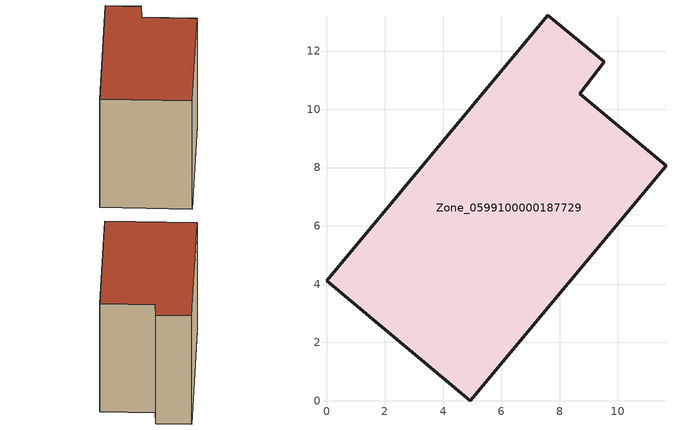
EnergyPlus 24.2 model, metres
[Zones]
Zone_0599100000187729
 floor ground (C_G): 0,4.12 7.59,13.22 9.54,11.64 8.69,10.53 11.65,8.06 4.93,0 z0
 wall outside (C_F): 8.69,10.53 9.54,11.64 7.59,13.22 0,4.12 4.93,0 11.65,8.06 8.69,10.53 z0:8.96
 roof outside (C_R): 4.93,0 11.65,8.06 8.69,10.53 9.54,11.64 7.59,13.22 0,4.12 z8.96
[BUILDING]
Pand.0599100000187729: North Axis=0; Terrain=City; Loads Convergence Tolerance Value=0.04; Temperature Convergence Tolerance Value=0.4; Solar Distribution=FullExterior; Maximum Number of Warmup Days=25; Minimum Number of Warmup Days=1
[Site:Location]
Rotterdam.The.Hague.AP_ZH_NLD Design_Conditions: Latitude=51.96; Longitude=4.45; Time Zone=1; Elevation=-4.5
[SITE:GROUNDTEMPERATURE:BUILDINGSURFACE]
18, 18, 18, 18, 18, 18, 18, 18, 18, 18, 18, 18
[MATERIAL] Thermal Absorptance=0.9; Solar Absorptance=0.7; Visible Absorptance=0.7
Name | Roughness | Thickness | Conductivity | Density | Specific Heat
G.TI.1946-1964 | MediumSmooth | 0.15 | 1 | 540 | 1210
F.TI.1946-1964 | Rough | 0.3 | 0.857143 | 1920 | 840
R.TI.1946-1964 | MediumRough | 0.2 | 0.277778 | 1500 | 1000
[CONSTRUCTION]
C_G: G.TI.1946-1964
C_F: F.TI.1946-1964
C_R: R.TI.1946-1964
[ZONE]
Zone_0599100000187729: Type=1; Multiplier=1; Ceiling Height=Autocalculate; Volume=Autocalculate; Floor Area=autocalculate; Part of Total Floor Area=Yes
[ZONEINFILTRATION:DESIGNFLOWRATE]
Infil_Zone_0599100000187729: Zone or ZoneList or Space or SpaceList=Zone_0599100000187729; Schedule=AlwaysOn; Design Flow Rate Calculation Method=Flow/Area; Flow Rate per Floor Area=0.003; Constant Term Coefficient=1; Temperature Term Coefficient=0; Velocity Term Coefficient=0; Velocity Squared Term Coefficient=0
[HVACTEMPLATE:ZONE:IDEALLOADSAIRSYSTEM]
Zone_0599100000187729: Maximum Heating Supply Air Temperature=50; Minimum Cooling Supply Air Temperature=13; Maximum Heating Supply Air Humidity Ratio=0.0156; Minimum Cooling Supply Air Humidity Ratio=0.0077; Heating Limit=NoLimit; Cooling Limit=NoLimit; Dehumidification Control Type=ConstantSensibleHeatRatio; Cooling Sensible Heat Ratio=0.7; Dehumidification Setpoint=60; Humidification Control Type=None; Humidification Setpoint=30; Outdoor Air Method=None; Outdoor Air Flow Rate per Person=0.00944; Outdoor Air Flow Rate per Zone Floor Area=0; Outdoor Air Flow Rate per Zone=0; Demand Controlled Ventilation Type=None; Outdoor Air Economizer Type=NoEconomizer; Heat Recovery Type=None; Sensible Heat Recovery Effectiveness=0.7; Latent Heat Recovery Effectiveness=0.65
[ZONECONTROL:THERMOSTAT]
ThermostatControl_Zone_0599100000187729: Zone or ZoneList=Zone_0599100000187729; Control Type Schedule=DualSetpointControlType; Control 1=Thermostat_Zone_0599100000187729; Temperature Difference Between Cutout And Setpoint=0
[THERMOSTATSETPOINT:DUALSETPOINT]
Thermostat_Zone_0599100000187729: Heating Setpoint Temperature Schedule=HeatingSetpoint_Zone_0599100000187729; Cooling Setpoint Temperature Schedule=CoolingSetpoint_Zone_0599100000187729
[SCHEDULE:COMPACT]
HeatingSetpoint_Zone_0599100000187729: Through: 12/31, For: AllDays, Until: 24:00, 21
CoolingSetpoint_Zone_0599100000187729: Through: 12/31, For: AllDays, Until: 24:00, 24
DualSetpointControlType: Through: 12/31, For: AllDays, Until: 24:00, 4
AlwaysOn: Through: 12/31, For: AllDays, Until: 24:00, 1
